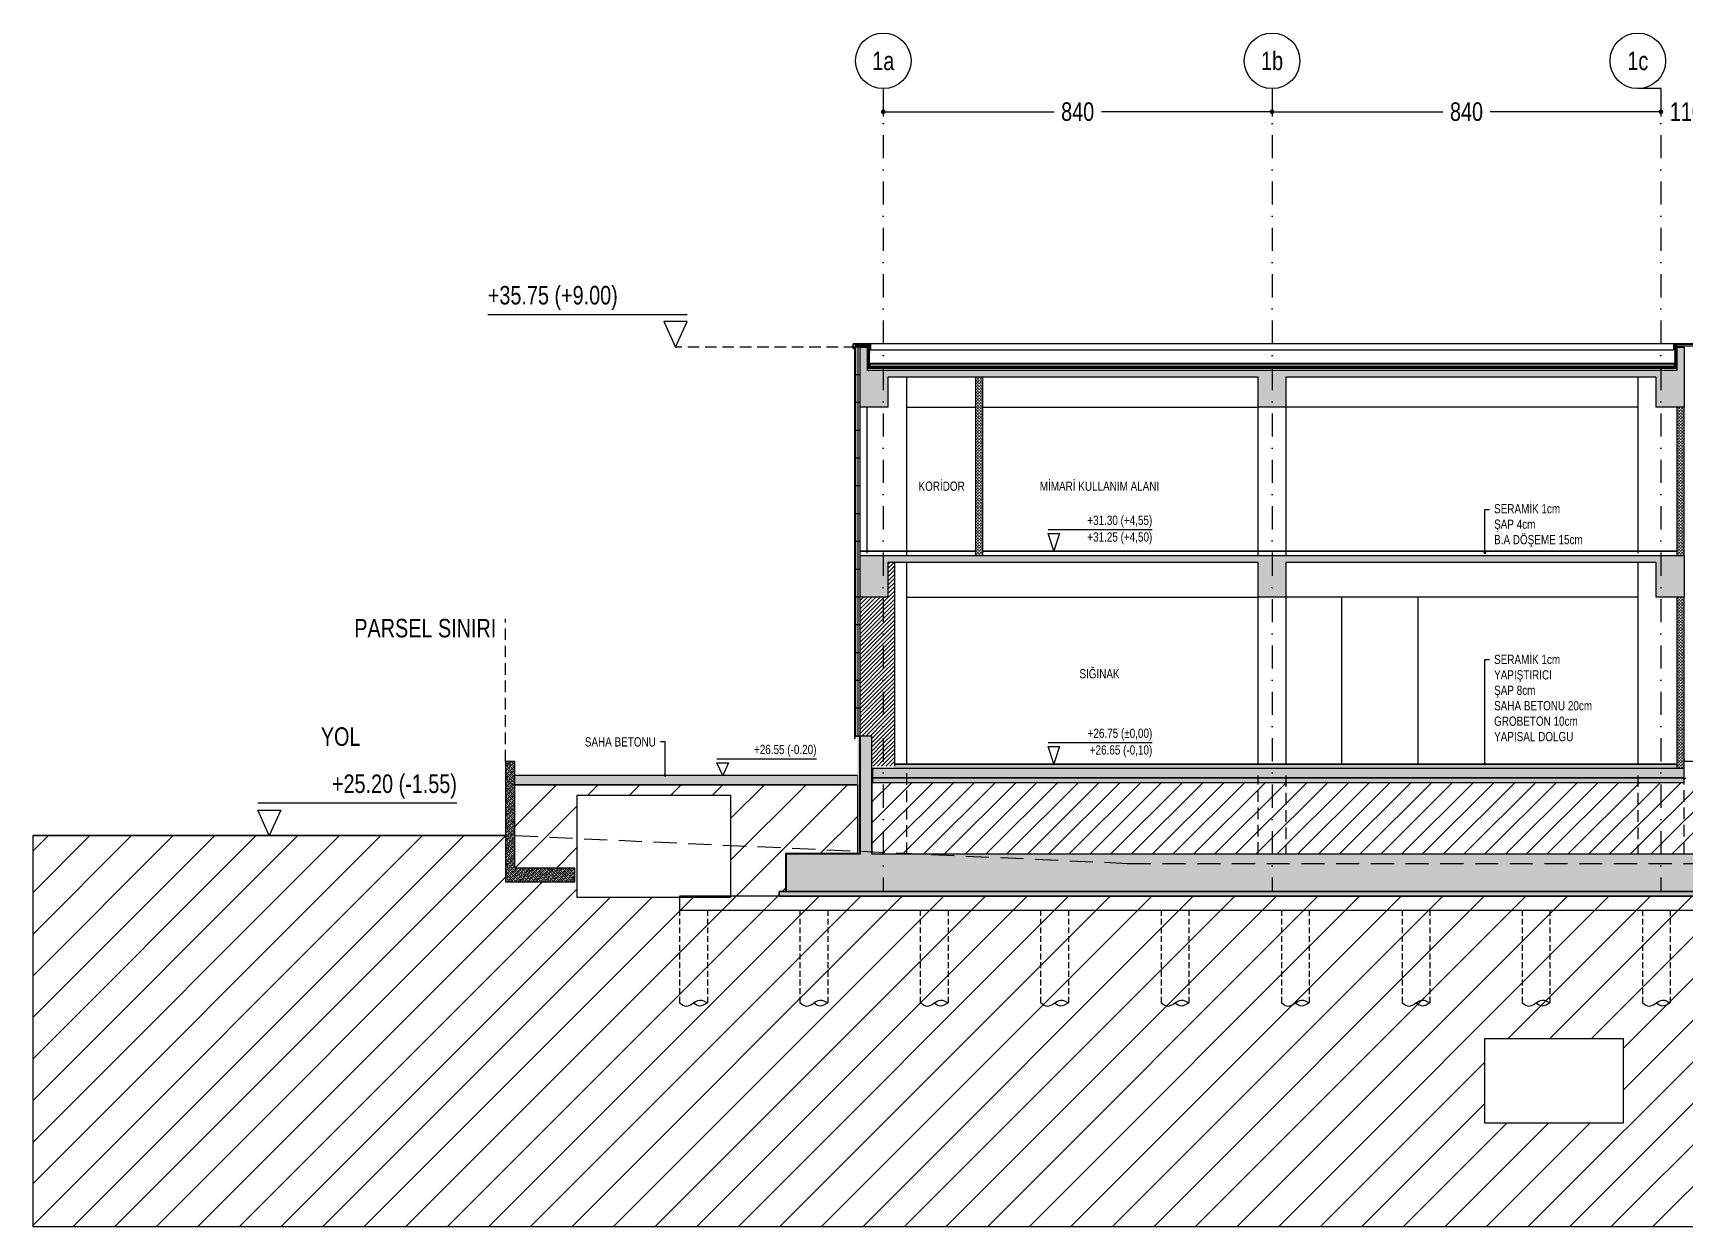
# Model space of a CAD drawing. Header units: centimetres. Extents: x 26569 to 160723, y -3143 to 14565.
# Drawn here: x 30413 to 32199, y 5450 to 6740 of the extents above; entities that cross this region are included whole.
import ezdxf
from ezdxf import colors
from ezdxf.entities.mleader import LeaderData, LeaderLine
from ezdxf.enums import TextEntityAlignment as Align
from ezdxf.math import Vec2, Vec3

# ---------------------------------------------------------------- set-up
doc = ezdxf.new("R2010")
doc.units = ezdxf.units.CM
doc.header["$LTSCALE"] = 100
doc.linetypes.add('DASHDOT2', pattern=[0.5, 0.25, -0.125, 0, -0.125])
doc.linetypes.add('HIDDEN2', pattern=[0.1875, 0.125, -0.0625])
for name, color, linetype in [('A-ANNO-DIMS', 187, 'Continuous'), ('A-ANNO-GRID', 155, 'DASHDOT2'), ('A-ANNO-TEXT', 50, 'Continuous'), ('A-ELEV-01', 255, 'Continuous'), ('A-ELEV-03', 251, 'Continuous'), ('A-ELEV-04', 250, 'Continuous'), ('A-FNSH-TILE', 63, 'Continuous'), ('A-HATCH', 253, 'Continuous'), ('A-WALL', 134, 'Continuous'), ('A-WALL-BRCK', 11, 'Continuous'), ('A-WALL-HTCH', 8, 'Continuous'), ('A-WALL-INSL', 249, 'Continuous'), ('A-WALL-PLST', 129, 'Continuous'), ('A-WALL-SNWPNL', 200, 'Continuous'), ('A-WALL-STEL', 202, 'Continuous'), ('L-TOPO', 49, 'Continuous'), ('S-CONC', 5, 'Continuous'), ('S-HTCH', 8, 'Continuous')]:
    doc.layers.add(name, color=color, linetype=linetype)
doc.styles.add('Fields_100', font='act_simplex.shx', dxfattribs={"width": 0.8, "height": 20})
doc.linetypes.add('BATTING', pattern='A,0.00254,-2.54,[134,ltypeshp.shx,S=2.54,R=0,X=-2.54,Y=0],-5.08,[134,ltypeshp.shx,S=2.54,R=180,X=2.54,Y=0],-2.54', length=10.16254)
doc.dimstyles.new('FIELDS_100', dxfattribs={"dimscale": 0, "dimtxt": 20, "dimasz": 5, "dimexe": 5, "dimexo": 5, "dimgap": 5, "dimtad": 0, "dimdec": 0, "dimzin": 0, "dimdsep": 46, "dimtxsty": 'Fields_100', "dimblk": 'DOT', "dimcen": 0.09, "dimclrt": 50, "dimadec": 0, "dimazin": 0, "dimtfac": 1, "dimtdec": 0, "dimtix": 1, "dimtofl": 0, "dimtmove": 1, "dimatfit": 3, "dimfxl": 5, "dimfxlon": 1, "dimtolj": 1, "dimtzin": 0, "dimarcsym": 0})
pattern_1 = [(45, (27417.0162, 6583.6334), (-2.245064, 2.245064), [])]
pattern_2 = [(0, (27417.0162, 6558.6334), (0.9525, 0.54992613), [0.635, -1.27]), (120, (27417.0162, 6558.6334), (-0.9525, 0.54992613), [0.635, -1.27]), (60, (27417.0162, 6558.6334), (2e-09, 1.09985226), [-1.27, 0.635])]
pattern_3 = [(45, (27417.0162, 6694.123), (-2.245064, 2.245064), []), (45, (27419.2613, 6694.123), (-2.245064, 2.245064), [1.5875, -0.79375])]
pattern_4 = [(50, (27417.016, 6583.6334), (9.109233, -0.796954), [0.9525, -10.4775]), (355, (27417.016, 6583.633), (-1.762171, 9.552842), [0.762, -8.38203]), (100.45144, (27417.775, 6583.567), (7.347062, 8.755888), [0.8095, -8.904512]), (46.1842, (27417.016, 6586.173), (13.553952, -2.102116), [1.42875, -15.71625]), (96.63556, (27418.146, 6585.998), (11.870207, 12.371306), [1.21425, -13.35678]), (351.18415, (27417.016, 6586.173), (11.870207, 12.371306), [1.143, -12.572987]), (21, (27418.286, 6585.5384), (7.58072, -5.11326), [0.9525, -10.4775]), (326, (27418.286, 6585.538), (3.090101, 9.209398), [0.762, -8.382]), (71.45144, (27418.918, 6585.112), (10.670821, 4.096138), [0.8095, -8.904497]), (37.5, (27417.0162, 6583.6334), (0.1544302, 4.227752), [0, -8.2804, 0, -8.509, 0, -8.41375]), (7.5, (27417.016, 6583.6334), (3.340983, 5.0090287), [0, -4.8514, 0, -8.0899, 0, -3.20675]), (327.5, (27414.184, 6583.6334), (6.7795298, -0.2864372), [0, -3.175, 0, -9.906, 0, -13.1445]), (317.5, (27412.914, 6583.6334), (7.406459, 1.2713246), [0, -4.1275, 0, -6.5786, 0, -9.3345])]

# ---------------------------------------------------------------- blocks, each defined once
blk = doc.blocks.new('_Dot')
at = {"color": 0, "linetype": 'ByBlock', "lineweight": -2}
blk.add_line((-0.5, 0), (-1, 0), dxfattribs=at)
at = {"color": 0, "linetype": 'ByBlock', "const_width": 0.5}
blk.add_lwpolyline([(-0.25, 0, 1), (0.25, 0, 1)], format="xyb", close=True, dxfattribs=at)
blk = doc.blocks.new('*D701')
at = {"layer": 'A-ANNO-DIMS', "color": 0, "lineweight": -2, "transparency": 16777216}
for p, q in [((31331.7, 6659.6), (31331.7, 6649.6)), ((31751.7, 6659.6), (31751.7, 6649.6)), ((31336.7, 6654.6), (31516.2, 6654.6)), ((31746.7, 6654.6), (31567.3, 6654.6))]:
    blk.add_line(p, q, dxfattribs=at)
at = {"layer": 'DEFPOINTS', "color": 0, "transparency": 16777216}
for p in [(31331.7, 6679.6), (31751.7, 6679.6), (31751.7, 6654.6)]:
    blk.add_point(p, dxfattribs=at)
at = {"layer": 'A-ANNO-DIMS', "color": 0, "lineweight": -2, "transparency": 16777216, "xscale": 5, "yscale": 5, "zscale": 5, "rotation": 180}
blk.add_blockref('_Dot', (31331.7, 6654.6), dxfattribs=at)
at = {"layer": 'A-ANNO-DIMS', "color": 0, "lineweight": -2, "transparency": 16777216, "xscale": 5, "yscale": 5, "zscale": 5}
blk.add_blockref('_Dot', (31751.7, 6654.6), dxfattribs=at)
at = {"layer": 'A-ANNO-DIMS', "color": 50, "transparency": 16777216, "insert": (31541.7, 6654.6), "char_height": 20, "attachment_point": 5, "style": 'Fields_100'}
blk.add_mtext('\\A1;840', dxfattribs=at)
blk = doc.blocks.new('*D702')
at = {"layer": 'A-ANNO-DIMS', "color": 0, "lineweight": -2, "transparency": 16777216}
for p, q in [((31751.7, 6659.6), (31751.7, 6649.6)), ((32171.7, 6659.6), (32171.7, 6649.6)), ((31756.7, 6654.6), (31936.2, 6654.6)), ((32166.7, 6654.6), (31987.3, 6654.6))]:
    blk.add_line(p, q, dxfattribs=at)
at = {"layer": 'DEFPOINTS', "color": 0, "transparency": 16777216}
for p in [(31751.7, 6679.6), (32171.7, 6667.1), (32171.7, 6654.6)]:
    blk.add_point(p, dxfattribs=at)
at = {"layer": 'A-ANNO-DIMS', "color": 0, "lineweight": -2, "transparency": 16777216, "xscale": 5, "yscale": 5, "zscale": 5, "rotation": 180}
blk.add_blockref('_Dot', (31751.7, 6654.6), dxfattribs=at)
at = {"layer": 'A-ANNO-DIMS', "color": 0, "lineweight": -2, "transparency": 16777216, "xscale": 5, "yscale": 5, "zscale": 5}
blk.add_blockref('_Dot', (32171.7, 6654.6), dxfattribs=at)
at = {"layer": 'A-ANNO-DIMS', "color": 50, "transparency": 16777216, "insert": (31961.7, 6654.6), "char_height": 20, "attachment_point": 5, "style": 'Fields_100'}
blk.add_mtext('\\A1;840', dxfattribs=at)
blk = doc.blocks.new('*D703')
at = {"layer": 'A-ANNO-DIMS', "color": 0, "lineweight": -2, "transparency": 16777216}
for p, q in [((32171.7, 6659.6), (32171.7, 6649.6)), ((32226.7, 6659.6), (32226.7, 6649.6)), ((32166.7, 6654.6), (32161.7, 6654.6)), ((32231.7, 6654.6), (32236.7, 6654.6))]:
    blk.add_line(p, q, dxfattribs=at)
at = {"layer": 'DEFPOINTS', "color": 0, "transparency": 16777216}
for p in [(32171.7, 6667.1), (32226.7, 6667.1), (32226.7, 6654.6)]:
    blk.add_point(p, dxfattribs=at)
at = {"layer": 'A-ANNO-DIMS', "color": 0, "lineweight": -2, "transparency": 16777216, "xscale": 5, "yscale": 5, "zscale": 5}
blk.add_blockref('_Dot', (32171.7, 6654.6), dxfattribs=at)
at = {"layer": 'A-ANNO-DIMS', "color": 0, "lineweight": -2, "transparency": 16777216, "xscale": 5, "yscale": 5, "zscale": 5, "rotation": 180}
blk.add_blockref('_Dot', (32226.7, 6654.6), dxfattribs=at)
at = {"layer": 'A-ANNO-DIMS', "color": 50, "transparency": 16777216, "insert": (32199.2, 6654.6), "char_height": 20, "attachment_point": 5, "style": 'Fields_100'}
blk.add_mtext('\\A1;110', dxfattribs=at)
blk = doc.blocks.new('JET GROUT')
at = {"linetype": 'HIDDEN2'}
for points in [[(-30, 0), (-30, -200)], [(30, 0), (30, -200)]]:
    blk.add_lwpolyline(points, dxfattribs=at)
blk.add_spline([(-30, -200), (-15.3, -207.2), (13.4, -194.1), (30, -200)], degree=3)
blk.add_open_spline([(0, -200.3), (4.4, -203.3), (14.5, -209.5), (24.5, -203.3), (30, -200)], degree=3, knots=[179.801197, 179.801197, 179.801197, 179.801197, 259.646208, 355.156763, 355.156763, 355.156763, 355.156763])

msp = doc.modelspace()

# ---------------------------------------------------------------- hatches: boundary and pattern name
at = {"layer": 'A-HATCH'}
h = msp.add_hatch(dxfattribs=at)
h.set_pattern_fill('LINE', color=256, scale=10, angle=45, style=0)
h.set_pattern_definition([(45, (-27297.047, -980.843), (-22.45064, 22.45064), [])])
h.paths.add_polyline_path([(43213.37, 5873.01), (43213.37, 5450.47), (30413.37, 5450.47), (30413.37, 5873.01), (30923.75, 5873.01), (30923.75, 5823.01), (30998.75, 5823.01), (30998.75, 5838.01), (30933.76, 5838.01), (30933.76, 5928.01), (31303.73, 5928.01), (31303.73, 5853.51), (31226.23, 5853.51), (31226.23, 5812.51), (31219.23, 5812.51), (31219.23, 5807.51), (41334.73, 5807.51), (41334.73, 5812.51), (41327.23, 5812.51), (41327.23, 5853.51), (41098.98, 5853.51), (41098.98, 5885.51), (41251.73, 5885.51), (42655.7, 5863.01), (42655.86, 5873.01)])
h.paths.add_polyline_path([(31167.12, 5916.42), (31000.65, 5916.42), (31000.65, 5806.63), (31167.12, 5806.63)], flags=16)
h.paths.add_polyline_path([(38490.07, 5653.88), (38639.42, 5653.88), (38639.42, 5562.46), (38490.07, 5562.46)], flags=16)
h.paths.add_polyline_path([(33093.37, 5653.88), (33242.72, 5653.88), (33242.72, 5562.46), (33093.37, 5562.46)], flags=16)
h.paths.add_polyline_path([(31981.53, 5653.88), (32130.88, 5653.88), (32130.88, 5562.46), (31981.53, 5562.46)], flags=16)
h = msp.add_hatch(dxfattribs=at)
h.set_pattern_fill('LINE', color=256, scale=5, angle=45, style=0)
h.set_pattern_definition([(45, (-27297.047, -980.843), (-11.22532, 11.22532), [])])
h.paths.add_polyline_path([(31319.73, 5853.51), (31319.73, 5930.51), (32196.73, 5930.51), (32196.73, 5935.51), (40138.73, 5935.51), (40144.23, 5935.51), (41085.73, 5935.51), (41085.73, 5812.51), (41078.48, 5812.51), (41078.48, 5807.51), (40436.73, 5807.51), (40436.73, 5812.51), (40426.98, 5812.76), (40426.98, 5853.26), (40226.48, 5853.26), (40226.48, 5812.51), (40216.73, 5812.51), (40216.73, 5807.51), (39536.73, 5807.51), (39536.73, 5812.51), (39526.98, 5812.51), (39526.98, 5853.26), (39326.48, 5853.26), (39326.48, 5812.51), (39316.73, 5812.51), (39316.73, 5807.51), (38636.73, 5807.51), (38636.73, 5812.51), (38626.98, 5812.51), (38626.98, 5853.26), (38426.48, 5853.26), (38426.48, 5812.51), (38416.73, 5812.51), (38416.73, 5807.51), (37736.73, 5807.51), (37736.73, 5812.51), (37726.98, 5812.51), (37726.98, 5853.26), (37526.48, 5853.26), (37526.48, 5812.51), (37516.73, 5812.51), (37516.73, 5807.51), (36836.73, 5807.51), (36836.73, 5812.51), (36826.98, 5812.51), (36826.98, 5853.26), (36576.48, 5853.26), (36576.48, 5812.51), (36566.73, 5812.51), (36566.73, 5807.51), (35936.73, 5807.51), (35936.73, 5812.51), (35926.98, 5812.51), (35926.98, 5853.26), (35726.48, 5853.26), (35726.48, 5812.51), (35716.73, 5812.51), (35716.73, 5807.51), (35036.73, 5807.51), (35036.73, 5812.51), (35026.98, 5812.51), (35026.98, 5853.26), (34826.48, 5853.26), (34826.48, 5812.51), (34816.73, 5812.51), (34816.73, 5807.51), (34136.73, 5807.51), (34136.73, 5812.51), (34126.98, 5812.51), (34126.98, 5853.26), (33926.48, 5853.26), (33926.48, 5812.51), (33916.73, 5812.51), (33916.73, 5807.51), (33236.73, 5807.51), (33236.73, 5812.51), (33226.98, 5812.51), (33226.98, 5853.26), (33026.48, 5853.26), (33026.48, 5812.51), (33016.73, 5812.51), (33016.73, 5807.51), (32334.23, 5807.51), (32334.23, 5812.51), (32326.98, 5812.51), (32327.23, 5853.51)])
at = {"layer": 'A-WALL-BRCK'}
h = msp.add_hatch(dxfattribs=at)
h.set_pattern_fill('ANSI31', color=256)
h.set_pattern_definition(pattern_1)
h.paths.add_polyline_path([(31344.23, 6168.01), (31336.73, 6168.01), (31336.73, 6130.51), (31331.73, 6130.51), (31331.73, 5948.01), (31344.23, 5948.01)])
h = msp.add_hatch(dxfattribs=at)
h.set_pattern_fill('ANSI31', color=256)
h.set_pattern_definition(pattern_1)
h.paths.add_polyline_path([(31331.73, 6130.51), (31306.73, 6130.51), (31306.73, 5980.51), (31319.23, 5980.51), (31319.23, 5948.01), (31320.23, 5948.01), (31331.73, 5948.01)])
at = {"layer": 'A-WALL-HTCH'}
h = msp.add_hatch(dxfattribs=at)
h.set_pattern_fill('DASH', color=256, scale=0.5)
h.set_pattern_definition([(0, (26659.5162, 6783.6334), (1.5875, 1.5875), [1.5875, -1.5875])])
h.paths.add_polyline_path([(31439.23, 6368.01), (31431.73, 6368.01), (31431.73, 6175.51), (31439.23, 6175.51)])
h = msp.add_hatch(dxfattribs=at)
h.set_pattern_fill('DASH', color=256, scale=0.5)
h.set_pattern_definition([(0, (27417.0162, 6783.6334), (1.5875, 1.5875), [1.5875, -1.5875])])
h.paths.add_polyline_path([(32196.73, 6335.51), (32189.23, 6335.51), (32189.23, 6175.51), (32196.73, 6175.51)])
h = msp.add_hatch(dxfattribs=at)
h.set_pattern_fill('DASH', color=256, scale=0.5)
h.set_pattern_definition([(0, (27417.0162, 6583.6334), (1.5875, 1.5875), [1.5875, -1.5875])])
h.paths.add_polyline_path([(32196.73, 6130.51), (32189.23, 6130.51), (32189.23, 5945.51), (32196.73, 5945.51)])
at = {"layer": 'A-WALL-INSL'}
h = msp.add_hatch(dxfattribs=at)
h.set_pattern_fill('HONEY', color=256, scale=0.2)
h.set_pattern_definition(pattern_2)
h.paths.add_polyline_path([(31317.23, 6400.51), (31314.73, 6400.51), (31314.73, 6378.01), (31317.23, 6378.01)])
h = msp.add_hatch(dxfattribs=at)
h.set_pattern_fill('HONEY', color=256, scale=0.2)
h.set_pattern_definition(pattern_2)
h.paths.add_polyline_path([(32188.73, 6402.91), (32186.23, 6402.91), (32186.23, 6378.01), (32188.73, 6378.01)])
h = msp.add_hatch(dxfattribs=at)
h.set_pattern_fill('HONEY', color=256, scale=0.2)
h.set_pattern_definition(pattern_2)
h.paths.add_polyline_path([(32186.23, 6380.01), (31317.23, 6380.01), (31317.23, 6378.01), (32186.23, 6378.01)])
h = msp.add_hatch(dxfattribs=at)
h.set_pattern_fill('HONEY', color=256, scale=0.2)
h.set_pattern_definition([(0, (27417.0162, 6583.6334), (0.9525, 0.54992613), [0.635, -1.27]), (120, (27417.0162, 6583.6334), (-0.9525, 0.54992613), [0.635, -1.27]), (60, (27417.0162, 6583.6334), (2e-09, 1.09985226), [-1.27, 0.635])])
h.paths.add_polyline_path([(31306.23, 5980.51), (31303.73, 5980.51), (31303.73, 5853.26), (31306.23, 5853.26)])
at = {"layer": 'S-HTCH'}
h = msp.add_hatch(dxfattribs=at)
h.set_pattern_fill('ANSI33', color=256, scale=0.5, style=0, pattern_type=2)
h.set_pattern_definition([(45, (27417.0162, 6669.123), (-2.245064, 2.245064), []), (45, (27419.2613, 6669.123), (-2.245064, 2.245064), [1.5875, -0.79375])])
h.paths.add_polyline_path([(31306.73, 6400.51), (31314.23, 6400.51), (31314.23, 6375.51), (32189.23, 6375.51), (32189.23, 6400.51), (32196.73, 6400.51), (32196.73, 6335.51), (32166.73, 6335.51), (32166.73, 6368.01), (31766.73, 6368.01), (31766.73, 6335.51), (31736.73, 6335.51), (31736.73, 6368.01), (31336.73, 6368.01), (31336.73, 6335.51), (31306.73, 6335.51)], flags=0)
h = msp.add_hatch(dxfattribs=at)
h.set_pattern_fill('AR-CONC', color=256, scale=0.05, style=0)
h.set_pattern_definition([(50, (27417.016, 6558.6334), (9.109233, -0.796954), [0.9525, -10.4775]), (355, (27417.016, 6558.633), (-1.762171, 9.552842), [0.762, -8.38203]), (100.45144, (27417.775, 6558.567), (7.347062, 8.755888), [0.8095, -8.904512]), (46.1842, (27417.016, 6561.173), (13.553952, -2.102116), [1.42875, -15.71625]), (96.63556, (27418.146, 6560.998), (11.870207, 12.371306), [1.21425, -13.35678]), (351.18415, (27417.016, 6561.173), (11.870207, 12.371306), [1.143, -12.572987]), (21, (27418.286, 6560.5384), (7.58072, -5.11326), [0.9525, -10.4775]), (326, (27418.286, 6560.538), (3.090101, 9.209398), [0.762, -8.382]), (71.45144, (27418.918, 6560.112), (10.670821, 4.096138), [0.8095, -8.904497]), (37.5, (27417.0162, 6558.6334), (0.1544302, 4.227752), [0, -8.2804, 0, -8.509, 0, -8.41375]), (7.5, (27417.016, 6558.6334), (3.340983, 5.0090287), [0, -4.8514, 0, -8.0899, 0, -3.20675]), (327.5, (27414.184, 6558.6334), (6.7795298, -0.2864372), [0, -3.175, 0, -9.906, 0, -13.1445]), (317.5, (27412.914, 6558.6334), (7.406459, 1.2713246), [0, -4.1275, 0, -6.5786, 0, -9.3345])])
h.paths.add_polyline_path([(32186.23, 6382.51), (31317.23, 6382.51), (31317.23, 6380.01), (32186.23, 6380.01)])
h = msp.add_hatch(dxfattribs=at)
h.set_pattern_fill('ANSI33', color=256, scale=0.5, style=0, pattern_type=2)
h.set_pattern_definition(pattern_3)
h.paths.add_polyline_path([(31306.73, 6175.51), (32196.73, 6175.51), (32196.73, 6130.51), (32166.73, 6130.51), (32166.73, 6168.01), (31766.73, 6168.01), (31766.73, 6130.51), (31736.73, 6130.51), (31736.73, 6168.01), (31336.73, 6168.01), (31336.73, 6130.51), (31306.73, 6130.51)], flags=0)
h = msp.add_hatch(dxfattribs=at)
h.set_pattern_fill('ANSI33', color=256, scale=0.5, style=0, pattern_type=2)
h.set_pattern_definition(pattern_3)
h.paths.add_polyline_path([(31226.73, 5813.01), (32326.73, 5813.01), (32326.73, 5853.01), (31319.23, 5853.01), (31319.23, 5980.51), (31306.73, 5980.51), (31306.73, 5853.01), (31226.73, 5853.01)])
h = msp.add_hatch(dxfattribs=at)
h.set_pattern_fill('ANSI33', color=256, scale=0.5, style=0)
h.set_pattern_definition([(45, (27417.0162, 6593.6334), (-2.245064, 2.245064), []), (45, (27419.2613, 6593.6334), (-2.245064, 2.245064), [1.5875, -0.79375])])
h.paths.add_polyline_path([(30998.75, 5838.01), (30933.76, 5838.01), (30933.76, 5948.01), (30933.76, 5953.01), (30923.75, 5953.01), (30923.75, 5823.01), (30998.75, 5823.01)])
h = msp.add_hatch(dxfattribs=at)
h.set_pattern_fill('ANSI33', color=256, scale=0.5, style=0)
h.set_pattern_definition([(45, (27417.0162, 6581.1334), (-2.245064, 2.245064), []), (45, (27419.2613, 6581.1334), (-2.245064, 2.245064), [1.5875, -0.79375])])
h.paths.add_polyline_path([(32196.73, 5945.51), (31320.23, 5945.51), (31320.23, 5935.51), (32196.73, 5935.51)])
h = msp.add_hatch(dxfattribs=at)
h.set_pattern_fill('AR-CONC', color=256, scale=0.05, style=0)
h.set_pattern_definition(pattern_4)
h.paths.add_polyline_path([(31344.23, 5950.01), (31344.23, 5945.51), (32189.23, 5945.51), (32189.23, 5950.01)])
h = msp.add_hatch(dxfattribs=at)
h.set_pattern_fill('ANSI33', color=256, scale=0.5, style=0)
h.set_pattern_definition([(45, (27417.0162, 6583.6334), (-2.245064, 2.245064), []), (45, (27419.2613, 6583.6334), (-2.245064, 2.245064), [1.5875, -0.79375])])
h.paths.add_polyline_path([(31303.73, 5938.01), (31258.36, 5938.01), (30933.76, 5938.01), (30933.76, 5928.01), (31258.36, 5928.01), (31303.73, 5928.01)])
h = msp.add_hatch(dxfattribs=at)
h.set_pattern_fill('AR-CONC', color=256, scale=0.05, style=0)
h.set_pattern_definition([(50, (32840.8396, 3156.171), (9.109233, -0.796954), [0.9525, -10.4775]), (355, (32840.84, 3156.171), (-1.76217, 9.552842), [0.762, -8.38203]), (100.45144, (32841.599, 3156.104), (7.347062, 8.755888), [0.8095, -8.904512]), (46.1842, (32840.84, 3158.711), (13.553952, -2.102116), [1.42875, -15.71625]), (96.63556, (32841.969, 3158.535), (11.870207, 12.371306), [1.21425, -13.35678]), (351.18415, (32840.84, 3158.71), (11.870207, 12.371306), [1.143, -12.572987]), (21, (32842.1096, 3158.076), (7.58072, -5.11326), [0.9525, -10.4775]), (326, (32842.11, 3158.076), (3.090101, 9.209398), [0.762, -8.382]), (71.45144, (32842.741, 3157.6496), (10.67082, 4.096138), [0.8095, -8.904497]), (37.5, (32840.8396, 3156.1707), (0.15443, 4.227752), [0, -8.2804, 0, -8.509, 0, -8.41375]), (7.5, (32840.8396, 3156.1707), (3.340983, 5.009029), [0, -4.8514, 0, -8.0899, 0, -3.20675]), (327.5, (32838.0075, 3156.1707), (6.7795298, -0.2864372), [0, -3.175, 0, -9.906, 0, -13.1445]), (317.5, (32836.7375, 3156.1707), (7.406459, 1.271325), [0, -4.1275, 0, -6.5786, 0, -9.3345])])
h.paths.add_polyline_path([(32196.73, 5935.51), (31320.23, 5935.51), (31320.23, 5930.51), (32196.73, 5930.51)])
h = msp.add_hatch(dxfattribs=at)
h.set_pattern_fill('AR-CONC', color=256, scale=0.05, style=0)
h.set_pattern_definition(pattern_4)
h.paths.add_polyline_path([(32336.73, 5812.51), (31219.23, 5812.51), (31219.23, 5807.51), (32336.73, 5807.51)])

# ---------------------------------------------------------------- linework, layer by layer
at = {"layer": 'A-ANNO-DIMS', "linetype": 'HIDDEN2'}
for p, q in [((31301.73, 6400.51), (31107.23, 6400.51)), ((30923.75, 5953.01), (30923.75, 6107.05))]:
    msp.add_line(p, q, dxfattribs=at)
at = {"layer": 'A-ANNO-DIMS'}
for points in [[(30904.58, 6435.51), (31119.73, 6435.51)], [(31622.29, 6203.01), (31509.72, 6203.01)], [(31622.29, 5973.01), (31509.72, 5973.01)], [(31259.6, 5955.51), (31152.03, 5955.51)], [(30871.21, 5908.01), (30656.06, 5908.01)]]:
    msp.add_lwpolyline(points, dxfattribs=at)
for points in [[(31107.23, 6400.51), (31119.73, 6428.01), (31094.73, 6428.01)], [(31515.97, 6180.51), (31509.72, 6199.26), (31522.22, 6199.26)], [(31515.97, 5950.51), (31509.72, 5969.26), (31522.22, 5969.26)], [(31158.28, 5938.01), (31152.03, 5951.76), (31164.53, 5951.76)], [(30668.56, 5873.01), (30656.06, 5900.51), (30681.06, 5900.51)]]:
    msp.add_lwpolyline(points, close=True, dxfattribs=at)
at = {"layer": 'A-ANNO-GRID'}
for points in [[(31331.73, 6679.56), (31331.73, 5813.01)], [(31751.73, 6679.56), (31751.73, 5813.01)], [(32171.73, 6679.56), (32171.73, 5813.01)]]:
    msp.add_lwpolyline(points, dxfattribs=at)
at = {"layer": 'A-ANNO-GRID', "linetype": 'Continuous', "ltscale": 10}
msp.add_lwpolyline([(32171.73, 6679.56), (32146.73, 6679.56)], dxfattribs=at)
for centre in [(31331.73, 6709.56), (31751.73, 6709.56), (32146.73, 6709.56)]:
    msp.add_circle(centre, 30, dxfattribs=at)
at = {"layer": 'A-ELEV-01'}
for p, q in [((31301.73, 6400.51), (31301.73, 5980.51)), ((31111.73, 5792.51), (41441.73, 5792.51))]:
    msp.add_line(p, q, dxfattribs=at)
for points in [[(31356.73, 6368.01), (31356.73, 6175.51)], [(32146.73, 6368.01), (32146.73, 6178.01)], [(31306.73, 5980.51), (31306.73, 6335.51)], [(31314.23, 6178.01), (31314.23, 6335.51)], [(31356.73, 6335.51), (31431.73, 6335.51)], [(31439.23, 6335.51), (31736.73, 6335.51)], [(31736.73, 6175.51), (31736.73, 6335.51)], [(31766.73, 6335.51), (31766.73, 6175.51)], [(32146.73, 6335.51), (31766.73, 6335.51)], [(31356.73, 6168.01), (31356.73, 5950.51)], [(32146.73, 6168.01), (32146.73, 5950.51)], [(31306.73, 5980.51), (31306.73, 6130.51)], [(31356.73, 6130.51), (31736.73, 6130.51)], [(31736.73, 5950.51), (31736.73, 6130.51)], [(32146.73, 6130.51), (31766.73, 6130.51)], [(31766.73, 6130.51), (31766.73, 5950.51)], [(31219.23, 5807.51), (31111.73, 5807.51), (31111.73, 5792.51)]]:
    msp.add_lwpolyline(points, dxfattribs=at)
at = {"layer": 'A-ELEV-01', "linetype": 'HIDDEN2'}
for points in [[(31356.73, 5940.51), (31356.73, 5853.26)], [(31736.73, 5853.26), (31736.73, 5938.01)], [(31766.73, 5938.01), (31766.73, 5853.26)], [(32146.73, 5938.01), (32146.73, 5853.26)], [(32196.73, 5853.26), (32196.73, 5930.51)]]:
    msp.add_lwpolyline(points, dxfattribs=at)
at = {"layer": 'A-ELEV-01'}
msp.add_lwpolyline([(31167.12, 5916.42), (31000.65, 5916.42), (31000.65, 5806.63), (31167.12, 5806.63)], close=True, dxfattribs=at)
at = {"layer": 'A-ELEV-03'}
for p, q in [((31826.73, 6130.51), (31826.73, 5950.51)), ((31909.23, 6130.51), (31909.23, 5950.51))]:
    msp.add_line(p, q, dxfattribs=at)
at = {"layer": 'A-ELEV-04'}
for p, q in [((41257.01, 6404.13), (31299.11, 6404.13)), ((31318.28, 6397.57), (32185.19, 6397.57))]:
    msp.add_line(p, q, dxfattribs=at)
at = {"layer": 'A-FNSH-TILE'}
for p, q in [((31306.73, 6180.51), (31431.73, 6180.51)), ((31306.73, 6180.01), (31431.73, 6180.01)), ((31439.23, 6180.51), (32189.23, 6180.51)), ((31439.23, 6180.01), (32189.23, 6180.01)), ((31344.23, 5950.51), (32189.23, 5950.51)), ((31344.23, 5950.01), (32189.23, 5950.01))]:
    msp.add_line(p, q, dxfattribs=at)
for points in [[(31317.23, 6383.01), (32186.23, 6383.01)], [(31317.23, 6382.51), (32186.23, 6382.51)]]:
    msp.add_lwpolyline(points, dxfattribs=at)
at = {"layer": 'A-HATCH'}
msp.add_lwpolyline([(43213.37, 5450.47), (30413.37, 5450.47), (30413.37, 5873.01), (30923.75, 5873.01), (30923.75, 5823.01), (30998.75, 5823.01), (30998.75, 5838.01), (30933.76, 5838.01), (30933.76, 5928.01), (31303.73, 5928.01), (31303.73, 5853.51), (31226.23, 5853.51), (31226.23, 5812.51), (31219.23, 5812.51), (31219.23, 5807.51), (41334.73, 5807.51)], dxfattribs=at)
msp.add_lwpolyline([(31981.53, 5653.88), (32130.88, 5653.88), (32130.88, 5562.46), (31981.53, 5562.46)], close=True, dxfattribs=at)
at = {"layer": 'A-WALL'}
for points in [[(31431.73, 6175.51), (31431.73, 6368.01)], [(31439.23, 6175.51), (31439.23, 6368.01)], [(32189.23, 6175.51), (32189.23, 6335.51)], [(32196.73, 6175.51), (32196.73, 6335.51)], [(32189.23, 5945.51), (32189.23, 6130.51)], [(32196.73, 5945.51), (32196.73, 6130.51)]]:
    msp.add_lwpolyline(points, dxfattribs=at)
at = {"layer": 'A-WALL-BRCK'}
msp.add_line((31344.23, 5948.01), (31344.23, 6168.01), dxfattribs=at)
at = {"layer": 'A-WALL-INSL', "linetype": 'BATTING', "ltscale": 0.005}
msp.add_line((31304.23, 6400.01), (31304.23, 5980.51), dxfattribs=at)
at = {"layer": 'A-WALL-INSL'}
for p, q in [((31317.23, 6383.01), (31317.23, 6378.01)), ((31306.23, 5980.51), (31306.23, 5856.01)), ((31319.73, 5853.51), (31319.73, 5935.26)), ((31226.23, 5853.51), (31226.23, 5812.51)), ((31226.23, 5853.51), (31226.23, 5812.51)), ((31226.23, 5812.51), (32327.23, 5812.51))]:
    msp.add_line(p, q, dxfattribs=at)
for points in [[(31301.73, 6400.51), (31301.73, 6403.01), (31317.23, 6403.01)], [(31314.73, 6400.51), (31314.73, 6377.76)], [(32188.73, 6377.76), (32188.73, 6400.51)], [(32189.23, 6378.01), (31314.23, 6378.01)], [(32186.23, 6377.76), (32186.23, 6383.01)]]:
    msp.add_lwpolyline(points, dxfattribs=at)
at = {"layer": 'A-WALL-INSL', "linetype": 'BATTING', "ltscale": 0.002}
for points in [[(31301.73, 6401.76), (31317.23, 6401.76)], [(32189.23, 6401.76), (32207.48, 6401.76)]]:
    msp.add_lwpolyline(points, dxfattribs=at)
at = {"layer": 'A-WALL-INSL', "linetype": 'HIDDEN2', "ltscale": 0.5, "const_width": 0.5}
for points in [[(32196.73, 6400.76), (32188.98, 6400.76), (32188.98, 6377.76), (31314.48, 6377.76), (31314.48, 6400.51)], [(31306.48, 5980.51), (31306.48, 5853.26), (31226.48, 5853.26), (31226.48, 5812.76), (32326.98, 5812.76), (32326.98, 5853.26), (31319.48, 5853.26), (31319.48, 5935.26)]]:
    msp.add_lwpolyline(points, dxfattribs=at)
at = {"layer": 'A-WALL-INSL', "ltscale": 0.002, "const_width": 0.1}
msp.add_lwpolyline([(32207.48, 6377.81), (32207.48, 6402.91), (32186.23, 6402.91)], dxfattribs=at)
at = {"layer": 'A-WALL-INSL', "const_width": 0.5}
msp.add_lwpolyline([(31303.73, 5938.01), (31303.73, 5853.51)], dxfattribs=at)
at = {"layer": 'A-WALL-PLST', "const_width": 0.1}
for points in [[(31317.23, 6403.01), (31317.23, 6383.01)], [(32186.23, 6383.01), (32186.23, 6402.91)], [(31303.73, 5938.01), (31303.73, 5980.51)]]:
    msp.add_lwpolyline(points, dxfattribs=at)
at = {"layer": 'A-WALL-SNWPNL', "ltscale": 100}
for p, q in [((31300.73, 6400.51), (31300.73, 5980.51)), ((31306.73, 6400.51), (31301.73, 6400.51)), ((31306.73, 6400.51), (31301.73, 6400.51)), ((31306.73, 5980.51), (31306.73, 6400.51)), ((31306.73, 6370.51), (31301.73, 6370.51)), ((31306.73, 6370.51), (31301.73, 6370.51)), ((31306.73, 6340.51), (31301.73, 6340.51)), ((31306.73, 6310.51), (31301.73, 6310.51)), ((31306.73, 6280.51), (31301.73, 6280.51)), ((31306.73, 6250.51), (31301.73, 6250.51)), ((31306.73, 6220.51), (31301.73, 6220.51)), ((31306.73, 6190.51), (31301.73, 6190.51)), ((31306.73, 6190.51), (31301.73, 6190.51)), ((31306.73, 6190.51), (31301.73, 6190.51)), ((31306.73, 6160.51), (31301.73, 6160.51)), ((31306.73, 6130.51), (31301.73, 6130.51)), ((31306.73, 6130.51), (31301.73, 6130.51)), ((31306.73, 6100.51), (31301.73, 6100.51)), ((31306.73, 6070.51), (31301.73, 6070.51)), ((31306.73, 6040.51), (31301.73, 6040.51)), ((31306.73, 6010.51), (31301.73, 6010.51)), ((31306.73, 5980.51), (31301.73, 5980.51)), ((31301.73, 5980.51), (31306.73, 5980.51))]:
    msp.add_line(p, q, dxfattribs=at)
for points in [[(31306.73, 5980.51), (31306.73, 6400.51)], [(31306.23, 5980.51), (31300.73, 5980.51), (31300.73, 5978.01), (31301.23, 5978.01), (31301.23, 5978.51)]]:
    msp.add_lwpolyline(points, dxfattribs=at)
at = {"layer": 'A-WALL-STEL'}
msp.add_lwpolyline([(31318.28, 6397.57), (31317.73, 6398.11), (31317.73, 6403.33), (31299.11, 6404.08), (31299.11, 6399.18), (31300.36, 6399.18), (31300.36, 6398.13), (31300.31, 6398.13), (31300.31, 6399.13), (31299.06, 6399.13), (31299.06, 6404.13), (31317.78, 6403.38), (31317.78, 6398.13), (31318.31, 6397.6)], close=True, dxfattribs=at)
for points in [[(32196.86, 6403.73), (32185.68, 6403.38), (32185.68, 6398.13), (32185.15, 6397.6), (32185.19, 6397.57)], [(32185.19, 6397.57), (32185.73, 6398.11), (32185.73, 6403.33), (32196.86, 6403.68)], [(32196.86, 6403.73), (32208.03, 6403.38), (32208.03, 6398.13), (32208.56, 6397.6), (32208.53, 6397.57)], [(32208.53, 6397.57), (32207.98, 6398.11), (32207.98, 6403.33), (32196.86, 6403.68)], [(32196.73, 5956.01), (32196.73, 5953.51), (32206.73, 5953.51), (32206.73, 5951.01)]]:
    msp.add_lwpolyline(points, dxfattribs=at)
at = {"layer": 'L-TOPO', "color": 1, "linetype": 'HIDDEN2', "ltscale": 2}
msp.add_lwpolyline([(30933.76, 5873.01), (31595.9, 5843.01), (39978.65, 5843.01), (42655.7, 5863.01)], dxfattribs=at)
at = {"layer": 'S-CONC'}
for p, q in [((32196.73, 5935.51), (32196.73, 5945.51)), ((31320.23, 5935.51), (31320.23, 5938.01)), ((31306.23, 5856.01), (31306.23, 5853.51))]:
    msp.add_line(p, q, dxfattribs=at)
for points in [[(31306.73, 6400.51), (31314.23, 6400.51), (31314.23, 6375.51), (32189.23, 6375.51), (32189.23, 6400.51), (32196.73, 6400.51), (32196.73, 6335.51), (32166.73, 6335.51), (32166.73, 6368.01), (31766.73, 6368.01), (31766.73, 6335.51), (31736.73, 6335.51), (31736.73, 6368.01), (31336.73, 6368.01), (31336.73, 6335.51), (31306.73, 6335.51)], [(31306.73, 6175.51), (32196.73, 6175.51), (32196.73, 6130.51), (32166.73, 6130.51), (32166.73, 6168.01), (31766.73, 6168.01), (31766.73, 6130.51), (31736.73, 6130.51), (31736.73, 6168.01), (31336.73, 6168.01), (31336.73, 6130.51), (31306.73, 6130.51)], [(31226.73, 5813.01), (32326.73, 5813.01), (32326.73, 5853.01), (31319.23, 5853.01), (31319.23, 5980.51), (31306.73, 5980.51), (31306.73, 5853.01), (31226.73, 5853.01)], [(30933.76, 5938.01), (30933.76, 5953.01), (30923.75, 5953.01), (30923.75, 5823.01), (30998.75, 5823.01), (30998.75, 5838.01), (30933.76, 5838.01)], [(32196.73, 5935.51), (31320.23, 5935.51), (31320.23, 5930.51), (32196.73, 5930.51)], [(31219.23, 5812.51), (32334.23, 5812.51), (32334.23, 5807.51), (31219.23, 5807.51)]]:
    msp.add_lwpolyline(points, close=True, dxfattribs=at)
for points in [[(32189.23, 6377.51), (31314.23, 6377.51)], [(31317.23, 6380.01), (32186.23, 6380.01)], [(32196.73, 5945.51), (31320.23, 5945.51), (31320.23, 5935.51)], [(31258.36, 5938.01), (30933.76, 5938.01)], [(31258.36, 5928.01), (30933.76, 5928.01)], [(31303.73, 5938.01), (31258.36, 5938.01)], [(31303.73, 5928.01), (31258.36, 5928.01)], [(31320.23, 5935.51), (32196.73, 5935.51)], [(30923.75, 5873.01), (30413.37, 5873.01)]]:
    msp.add_lwpolyline(points, dxfattribs=at)

# ---------------------------------------------------------------- block references
at = {"layer": 'A-ELEV-01', "linetype": 'ByBlock', "xscale": 0.5, "yscale": 0.5, "zscale": 0.5}
msp.add_blockref('JET GROUT', (31126.73, 5792.51), dxfattribs=at)
at = {"layer": 'A-ELEV-01', "xscale": 0.5, "yscale": 0.5, "zscale": 0.5}
for p in [(31256.73, 5792.51), (31386.73, 5792.51), (31516.73, 5792.51), (31646.73, 5792.51), (31776.73, 5792.51), (31907.17, 5792.51), (32036.73, 5792.51), (32166.73, 5792.51)]:
    msp.add_blockref('JET GROUT', p, dxfattribs=at)

# ---------------------------------------------------------------- texts
at = {"layer": 'A-ANNO-DIMS', "color": 50, "style": 'Fields_100'}
for s, width, gutter_width, insert, char_height, attachment_point in [('+35.75 (+9.00)', 226.336, 100, (30904.58, 6440.51), 20, 7), ('+31.30 (+4,55)', 113.168, 50, (31622.29, 6205.51), 10, 9), ('+31.25 (+4,50)', 113.168, 50, (31622.29, 6200.51), 10, 3), ('PARSEL SINIRI', 226.336, 100, (30913.75, 6107.05), 20, 3), ('+26.75 (%%P0,00)', 113.168, 50, (31622.29, 5975.51), 10, 9), ('+26.55 (-0.20)', 113.168, 50, (31259.6, 5958.01), 10, 9), ('+26.65 (-0,10)', 113.168, 50, (31622.29, 5970.51), 10, 3), ('+25.20 (-1.55)', 226.336, 100, (30871.21, 5913.01), 20, 9)]:
    msp.add_mtext_dynamic_manual_height_columns(s, width=width, gutter_width=gutter_width, heights=[0], dxfattribs=dict(at, insert=insert, char_height=char_height, attachment_point=attachment_point))
at = {"layer": 'A-ANNO-GRID', "color": 50, "style": 'Fields_100', "width": 0.8}
for s, p in [('1a', (31331.73, 6709.56)), ('1b', (31751.73, 6709.56)), ('1c', (32146.73, 6709.56))]:
    msp.add_text(s, height=20, rotation=359.92667, dxfattribs=at).set_placement(p, align=Align.MIDDLE_CENTER)
at = {"layer": 'A-ANNO-TEXT', "attachment_point": 5, "style": 'Fields_100'}
for s, width, gutter_width, insert, char_height in [('KORİDOR', 171.4581, 50, (31394.76, 6250.23), 10), ('MİMARİ KULLANIM ALANI', 171.4581, 50, (31565.29, 6250.23), 10), ('SIĞINAK', 105.803, 50, (31565.29, 6047.73), 10), ('YOL', 211.606, 100, (30745.63, 5979.79), 20)]:
    msp.add_mtext_dynamic_manual_height_columns(s, width=width, gutter_width=gutter_width, heights=[0], dxfattribs=dict(at, insert=insert, char_height=char_height))

# ---------------------------------------------------------------- dimensions: what is measured, and where the dimension line sits
at = {"layer": 'A-ANNO-DIMS'}
for base, p1, p2, picture, middle in [((31751.73, 6654.56), (31331.73, 6679.56), (31751.73, 6679.56), '*D701', (31541.73, 6654.56)), ((32171.73, 6654.56), (31751.73, 6679.56), (32171.73, 6667.06), '*D702', (31961.73, 6654.56)), ((32226.73, 6654.56), (32171.73, 6667.06), (32226.73, 6667.06), '*D703', (32199.23, 6654.56))]:
    dim = msp.add_linear_dim(base=base, p1=p1, p2=p2, dimstyle='FIELDS_100', override={"dimscale": 1, "dimlfac": 2}, dxfattribs=at)
    dim.commit()
    dim.dimension.update_dxf_attribs({"geometry": picture, "text_midpoint": middle})

# ---------------------------------------------------------------- leaders
ml = msp.add_multileader_mtext('Standard', dxfattribs=at)
ml.set_content('SERAMİK 1cm\\PŞAP 4cm\\PB.A DÖŞEME 15cm', color=50, style='Fields_100')
ml.set_leader_properties(color=256)
ml.set_arrow_properties(name='DOT')
ml.build(insert=Vec2(0, 0))
ml.multileader.update_dxf_attribs({"dogleg_length": 10, "arrow_head_size": 3})
ctx = ml.context
ctx.base_point, ctx.char_height, ctx.arrow_head_size, ctx.landing_gap_size, ctx.plane_origin = Vec3(31986.53, 6225.01), 10, 3, 5, Vec3(31981.53, 6166.26)
notes = []
notes.append((ctx, [(0, (1, 1, 0), (31981.53, 6225.01), (1, 0), 5, [(0, [(31981.53, 6178.51)], 0, [])])]))
ctx.mtext.insert, ctx.mtext.flow_direction = Vec3(31991.53, 6230.96), 5
ml = msp.add_multileader_mtext('Standard', dxfattribs=at)
ml.set_content('SERAMİK 1cm\\PYAPIŞTIRICI\\PŞAP 8cm\\PSAHA BETONU 20cm\\PGROBETON 10cm\\PYAPISAL DOLGU', color=50, style='Fields_100')
ml.set_leader_properties(color=256)
ml.set_arrow_properties(name='DOT')
ml.build(insert=Vec2(0, 0))
ml.multileader.update_dxf_attribs({"dogleg_length": 10, "arrow_head_size": 3})
ctx = ml.context
ctx.base_point, ctx.char_height, ctx.arrow_head_size, ctx.landing_gap_size, ctx.plane_origin = Vec3(31986.53, 6063.26), 10, 3, 5, Vec3(31981.53, 5956.62)
notes.append((ctx, [(0, (1, 1, 0), (31981.53, 6063.26), (1, 0), 5, [(0, [(31981.53, 5950.51)], 0, [])])]))
ctx.mtext.insert, ctx.mtext.flow_direction = Vec3(31991.53, 6068.26), 5
ml = msp.add_multileader_mtext('Standard', dxfattribs=at)
ml.set_content('SAHA BETONU', color=50, style='Fields_100')
ml.set_leader_properties(color=256)
ml.set_arrow_properties(name='DOT')
ml.build(insert=Vec2(0, 0))
ml.multileader.update_dxf_attribs({"dogleg_length": 10, "arrow_head_size": 3})
ctx = ml.context
ctx.base_point, ctx.char_height, ctx.arrow_head_size, ctx.landing_gap_size, ctx.plane_origin = Vec3(30996.87, 5974.22), 10, 3, 5, Vec3(31096.06, 5925.76)
ctx.text_align_type = 2
notes.append((ctx, [(0, (1, 1, 0), (31096.06, 5974.22), (-1, 0), 5, [(0, [(31096.06, 5938.01)], 0, [])])]))
ctx.mtext.insert, ctx.mtext.alignment, ctx.mtext.flow_direction = Vec3(31086.06, 5979.22), 3, 5
for ctx, leaders in notes:
    for number, flags, end, landing, length, lines in leaders:
        leader = LeaderData()
        leader.index, (leader.has_last_leader_line, leader.has_dogleg_vector, leader.attachment_direction) = number, flags
        leader.last_leader_point, leader.dogleg_vector, leader.dogleg_length = Vec3(end), Vec3(landing), length
        for number, points, colour, breaks in lines:
            line = LeaderLine()
            line.index, line.vertices, line.color, line.breaks = number, Vec3.list(points), colors.encode_raw_color(colour), breaks
            leader.lines.append(line)
        ctx.leaders.append(leader)

doc.saveas('drawing.dxf')
